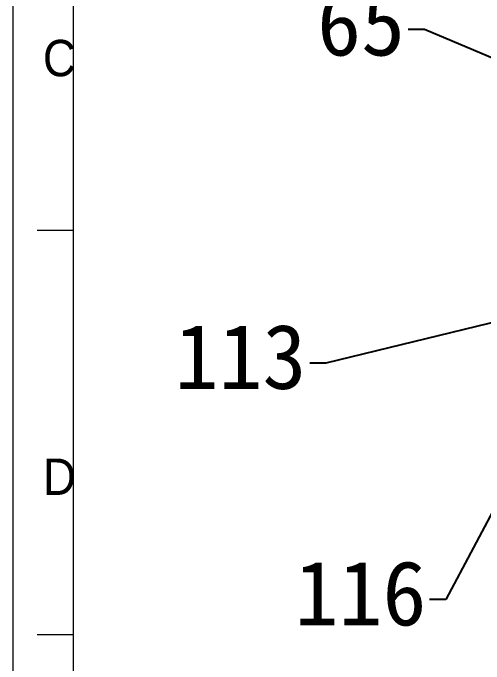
# Model space of a CAD drawing. Header units: millimetres. Extents: x 164 to 1164, y 133 to 906.
# Drawn here: x 164.5 to 222.8, y 237.2 to 317.7 of the extents above; entities that cross this region are included whole.
import ezdxf
from ezdxf import colors
from ezdxf.entities.mleader import LeaderData, LeaderLine
from ezdxf.math import Vec2, Vec3

# ---------------------------------------------------------------- set-up
doc = ezdxf.new("R2010")
doc.units = ezdxf.units.MM
for name, color, linetype in [('00侧挡板', 103, 'Continuous'), ('00点位图', 100, 'Continuous'), ('设计图框', 120, 'Continuous')]:
    doc.layers.add(name, color=color, linetype=linetype)
doc.styles.add('SLDTEXTSTYLE1', font='', dxfattribs={"width": 0.94})
doc.styles.get("Standard").update_dxf_attribs({"font": ''})
doc.styles.get('SLDTEXTSTYLE1').set_extended_font_data('SWIsop1')
doc.styles.get('Standard').set_extended_font_data('SimSun')

# ---------------------------------------------------------------- blocks, each defined once
blk = doc.blocks.new('YHD点位图')
at = {"layer": '00点位图', "color": 4, "linetype": 'Continuous', "lineweight": 18}
for p, q in [((1662.795, 1236.327), (1662.795, 1446.327)), ((1667.795, 1241.327), (1667.795, 1441.327)), ((1667.795, 1341.327), (1664.795, 1341.327)), ((1667.795, 1307.994), (1664.795, 1307.994))]:
    blk.add_line(p, q, dxfattribs=at)
at = {"layer": '00点位图', "color": 4, "linetype": 'Continuous', "lineweight": 0, "char_height": 3, "attachment_point": 1, "style": 'SLDTEXTSTYLE1'}
for s, insert in [('C', (1665.259, 1357.055)), ('D', (1665.266, 1322.536))]:
    blk.add_mtext(s, dxfattribs=dict(at, insert=insert))

msp = doc.modelspace()

# ---------------------------------------------------------------- block references
at = {"layer": '设计图框', "xscale": 1.5, "yscale": 1.5, "zscale": 1.5}
msp.add_blockref('YHD点位图', (-2329.706, -1721.224), dxfattribs=at)

# ---------------------------------------------------------------- leaders
at = {"layer": '00侧挡板'}
ml = msp.add_multileader_mtext('Standard', dxfattribs=at)
ml.set_content('65', color=256)
ml.set_leader_properties()
ml.build(insert=Vec2(0, 0))
ml.multileader.update_dxf_attribs({"dogleg_length": 2, "arrow_head_size": 6})
ctx = ml.context
ctx.base_point, ctx.char_height, ctx.arrow_head_size, ctx.landing_gap_size, ctx.plane_origin = Vec3(202.47, 315.623), 8, 6, 0.4, Vec3(235.048, 307.332)
ctx.text_align_type = 2
notes = []
notes.append((ctx, [(0, (1, 1, 0), (215.403, 315.623), (-1, 0), 2, [(0, [(235.048, 307.332)], 0, [])])]))
ctx.mtext.insert, ctx.mtext.defined_height, ctx.mtext.alignment, ctx.mtext.flow_direction = Vec3(213.003, 320.423), 0.4, 3, 5
ml = msp.add_multileader_mtext('Standard', dxfattribs=at)
ml.set_content('113', color=256)
ml.set_leader_properties()
ml.build(insert=Vec2(0, 0))
ml.multileader.update_dxf_attribs({"dogleg_length": 2, "arrow_head_size": 6})
ctx = ml.context
ctx.base_point, ctx.char_height, ctx.arrow_head_size, ctx.landing_gap_size, ctx.plane_origin = Vec3(185.332, 274.392), 8, 6, 0.4, Vec3(235.048, 282.132)
ctx.text_align_type = 2
notes.append((ctx, [(0, (1, 1, 0), (203.199, 274.392), (-1, 0), 2, [(0, [(235.048, 282.132)], 0, [])])]))
ctx.mtext.insert, ctx.mtext.defined_height, ctx.mtext.alignment, ctx.mtext.flow_direction = Vec3(200.799, 279.192), 10, 3, 5
ml = msp.add_multileader_mtext('Standard', dxfattribs=at)
ml.set_content('116', color=256)
ml.set_leader_properties()
ml.build(insert=Vec2(0, 0))
ml.multileader.update_dxf_attribs({"dogleg_length": 2, "arrow_head_size": 6})
ctx = ml.context
ctx.base_point, ctx.char_height, ctx.arrow_head_size, ctx.landing_gap_size, ctx.plane_origin = Vec3(200.044, 245.14), 8, 6, 0.4, Vec3(236.574, 280.105)
ctx.text_align_type = 2
notes.append((ctx, [(0, (1, 1, 0), (218.044, 245.14), (-1, 0), 2, [(0, [(236.574, 280.105)], 0, [])])]))
ctx.mtext.insert, ctx.mtext.defined_height, ctx.mtext.alignment, ctx.mtext.flow_direction = Vec3(215.644, 249.94), 0.4, 3, 5
for ctx, leaders in notes:
    for number, flags, end, landing, length, lines in leaders:
        leader = LeaderData()
        leader.index, (leader.has_last_leader_line, leader.has_dogleg_vector, leader.attachment_direction) = number, flags
        leader.last_leader_point, leader.dogleg_vector, leader.dogleg_length = Vec3(end), Vec3(landing), length
        for number, points, colour, breaks in lines:
            line = LeaderLine()
            line.index, line.vertices, line.color, line.breaks = number, Vec3.list(points), colors.encode_raw_color(colour), breaks
            leader.lines.append(line)
        ctx.leaders.append(leader)

doc.saveas('drawing.dxf')
